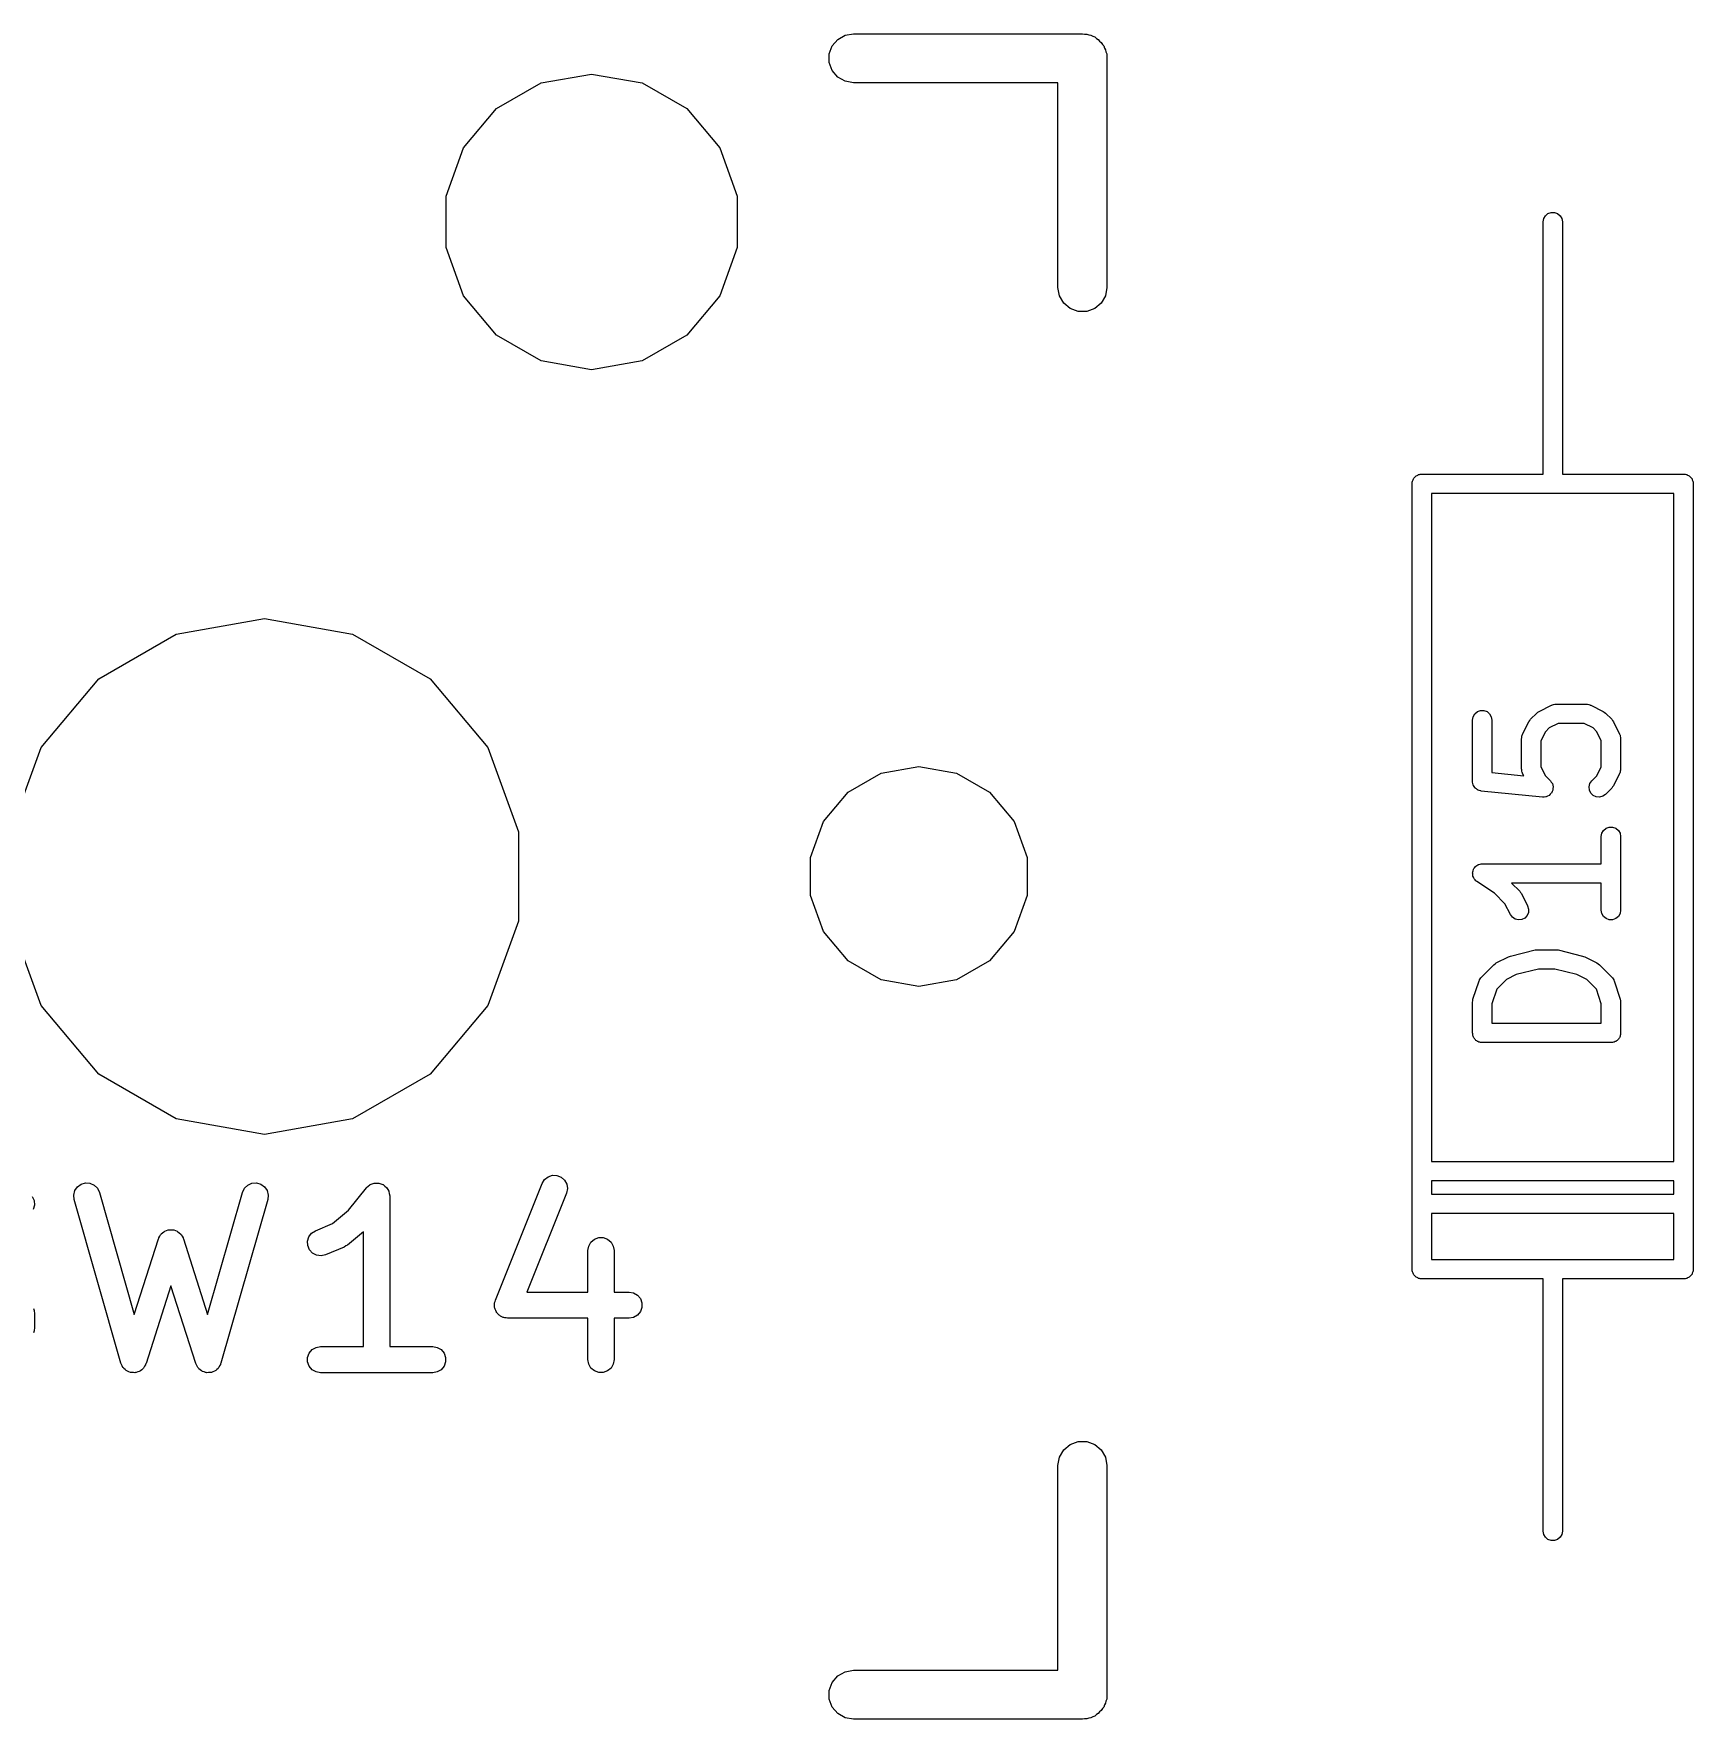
# Model space of a CAD drawing. Extents: x 30 to 168, y -145 to -27.
# Drawn here: x 95.21 to 108.09, y -66.54 to -53.46 of the extents above; entities that cross this region are included whole.
import ezdxf

# ---------------------------------------------------------------- set-up
doc = ezdxf.new("R2010")
doc.units = 0
doc.header["$MEASUREMENT"] = 0
doc.layers.add('BLACK', color=7, linetype='CONTINUOUS')

msp = doc.modelspace()

# ---------------------------------------------------------------- linework, layer by layer
at = {"layer": 'Black'}
for p, q in [((101.45, -53.5041), (101.507, -53.471)), ((101.507, -53.471), (101.572, -53.4595)), ((101.572, -53.4595), (103.35, -53.4595)), ((103.35, -53.4595), (103.366, -53.4624)), ((103.366, -53.4624), (103.383, -53.4624)), ((103.383, -53.4624), (103.399, -53.4681)), ((103.399, -53.4681), (103.415, -53.471)), ((103.415, -53.471), (103.43, -53.4793)), ((103.43, -53.4793), (103.445, -53.485)), ((103.445, -53.485), (103.458, -53.4957)), ((103.458, -53.4957), (103.472, -53.5041)), ((101.384, -53.6169), (101.407, -53.5547)), ((101.384, -53.6831), (101.384, -53.6169)), ((101.407, -53.5547), (101.45, -53.5041)), ((103.472, -53.5041), (103.483, -53.5168)), ((103.483, -53.5168), (103.496, -53.5275)), ((103.496, -53.5275), (103.504, -53.542)), ((103.504, -53.542), (103.515, -53.5547)), ((103.515, -53.5547), (103.521, -53.5704)), ((103.521, -53.5704), (103.529, -53.5848)), ((103.529, -53.5848), (103.532, -53.6013)), ((103.532, -53.6013), (103.538, -53.6169)), ((103.538, -53.6169), (103.538, -53.6336)), ((101.407, -53.7452), (101.384, -53.6831)), ((101.45, -53.7959), (101.407, -53.7452)), ((103.538, -53.6336), (103.54, -53.65)), ((103.54, -53.65), (103.54, -55.428)), ((98.8025, -54.0411), (99.1476, -53.8418)), ((99.1476, -53.8418), (99.54, -53.7726)), ((99.54, -53.7726), (99.9324, -53.8418)), ((99.9324, -53.8418), (100.278, -54.0411)), ((101.507, -53.829), (101.45, -53.7959)), ((101.572, -53.8405), (101.507, -53.829)), ((103.159, -53.8405), (101.572, -53.8405)), ((103.159, -55.428), (103.159, -53.8405)), ((98.5464, -54.3463), (98.8025, -54.0411)), ((100.278, -54.0411), (100.534, -54.3463)), ((98.4101, -54.7208), (98.5464, -54.3463)), ((100.534, -54.3463), (100.67, -54.7208)), ((98.4101, -55.1192), (98.4101, -54.7208)), ((100.67, -54.7208), (100.67, -55.1192)), ((106.925, -54.92), (106.93, -54.8943)), ((106.925, -56.19), (106.925, -54.92)), ((106.93, -54.8943), (106.943, -54.8718)), ((106.943, -54.8718), (106.962, -54.855)), ((106.962, -54.855), (106.987, -54.8461)), ((106.987, -54.8461), (107.013, -54.8461)), ((107.013, -54.8461), (107.037, -54.855)), ((107.037, -54.855), (107.057, -54.8718)), ((107.057, -54.8718), (107.07, -54.8943)), ((107.07, -54.8943), (107.075, -54.92)), ((107.075, -54.92), (107.075, -56.19)), ((98.5464, -55.4937), (98.4101, -55.1192)), ((100.67, -55.1192), (100.534, -55.4937)), ((103.171, -55.4932), (103.159, -55.428)), ((103.54, -55.428), (103.529, -55.4932)), ((98.8025, -55.7989), (98.5464, -55.4937)), ((100.534, -55.4937), (100.278, -55.7989)), ((103.204, -55.5505), (103.171, -55.4932)), ((103.255, -55.593), (103.204, -55.5505)), ((103.317, -55.6156), (103.255, -55.593)), ((103.445, -55.593), (103.383, -55.6156)), ((103.496, -55.5505), (103.445, -55.593)), ((103.529, -55.4932), (103.496, -55.5505)), ((103.383, -55.6156), (103.317, -55.6156)), ((99.1476, -55.9982), (98.8025, -55.7989)), ((100.278, -55.7989), (99.9324, -55.9982)), ((99.54, -56.0674), (99.1476, -55.9982)), ((99.9324, -55.9982), (99.54, -56.0674)), ((106.925, -56.877), (106.925, -56.19)), ((107.075, -56.19), (107.075, -56.877)), ((105.927, -56.9038), (105.932, -56.8996)), ((105.932, -56.8996), (105.936, -56.8945)), ((105.936, -56.8945), (105.941, -56.8913)), ((105.941, -56.8913), (105.947, -56.887)), ((105.947, -56.887), (105.953, -56.8848)), ((105.953, -56.8848), (105.958, -56.8815)), ((105.958, -56.8815), (105.965, -56.8804)), ((105.965, -56.8804), (105.971, -56.8781)), ((105.971, -56.8781), (105.978, -56.8781)), ((105.978, -56.8781), (105.984, -56.877)), ((105.984, -56.877), (106.925, -56.877)), ((107.075, -56.877), (108.016, -56.877)), ((108.016, -56.877), (108.022, -56.8781)), ((108.022, -56.8781), (108.029, -56.8781)), ((108.029, -56.8781), (108.035, -56.8804)), ((108.035, -56.8804), (108.042, -56.8815)), ((108.042, -56.8815), (108.047, -56.8848)), ((108.047, -56.8848), (108.053, -56.887)), ((108.053, -56.887), (108.059, -56.8913)), ((108.059, -56.8913), (108.064, -56.8945)), ((108.064, -56.8945), (108.068, -56.8996)), ((108.068, -56.8996), (108.073, -56.9038)), ((105.909, -56.952), (105.91, -56.9455)), ((105.909, -63.048), (105.909, -56.952)), ((105.91, -56.939), (105.912, -56.9328)), ((105.91, -56.9455), (105.91, -56.939)), ((105.912, -56.9328), (105.914, -56.9263)), ((105.914, -56.9263), (105.917, -56.9207)), ((105.917, -56.9207), (105.919, -56.9145)), ((105.919, -56.9145), (105.923, -56.9095)), ((105.923, -56.9095), (105.927, -56.9038)), ((107, -57.027), (106.059, -57.027)), ((106.059, -57.027), (106.059, -62.211)), ((107.941, -57.027), (107, -57.027)), ((107.941, -62.211), (107.941, -57.027)), ((108.073, -56.9038), (108.077, -56.9095)), ((108.077, -56.9095), (108.081, -56.9145)), ((108.081, -56.9145), (108.083, -56.9207)), ((108.083, -56.9207), (108.086, -56.9263)), ((108.086, -56.9263), (108.088, -56.9328)), ((108.088, -56.9328), (108.09, -56.939)), ((108.09, -56.939), (108.09, -56.9455)), ((108.09, -56.9455), (108.091, -56.952)), ((108.091, -56.952), (108.091, -63.048)), ((96.3154, -58.1192), (97, -57.9985)), ((97, -57.9985), (97.6846, -58.1192)), ((95.7134, -58.4667), (96.3154, -58.1192)), ((97.6846, -58.1192), (98.2865, -58.4667)), ((95.2666, -58.9992), (95.7134, -58.4667)), ((98.2865, -58.4667), (98.7334, -58.9992)), ((106.395, -58.7375), (106.415, -58.7208)), ((106.415, -58.7208), (106.439, -58.7119)), ((106.439, -58.7119), (106.465, -58.7119)), ((106.465, -58.7119), (106.49, -58.7208)), ((106.49, -58.7208), (106.51, -58.7375)), ((106.828, -58.7803), (106.876, -58.7327)), ((106.876, -58.7327), (106.885, -58.7258)), ((106.885, -58.7258), (106.895, -58.7186)), ((106.895, -58.7186), (106.99, -58.671)), ((106.99, -58.671), (106.994, -58.6698)), ((106.994, -58.6698), (106.998, -58.6676)), ((106.998, -58.6676), (107.007, -58.6661)), ((107.007, -58.6661), (107.015, -58.6636)), ((107.015, -58.6636), (107.02, -58.6638)), ((107.02, -58.6638), (107.024, -58.6631)), ((107.024, -58.6631), (107.262, -58.6631)), ((107.262, -58.6631), (107.266, -58.6638)), ((107.266, -58.6638), (107.27, -58.6636)), ((107.27, -58.6636), (107.279, -58.6661)), ((107.279, -58.6661), (107.288, -58.6676)), ((107.288, -58.6676), (107.291, -58.6698)), ((107.291, -58.6698), (107.295, -58.671)), ((107.295, -58.671), (107.391, -58.7186)), ((107.391, -58.7186), (107.4, -58.7258)), ((107.4, -58.7258), (107.41, -58.7327)), ((107.41, -58.7327), (107.458, -58.7803)), ((106.377, -58.7857), (106.382, -58.7601)), ((106.377, -59.2619), (106.377, -58.7857)), ((106.382, -58.7601), (106.395, -58.7375)), ((106.51, -58.7375), (106.523, -58.7601)), ((106.523, -58.7601), (106.527, -58.7857)), ((106.527, -58.7857), (106.527, -59.194)), ((106.766, -58.895), (106.814, -58.7998)), ((106.814, -58.7998), (106.821, -58.7901)), ((106.821, -58.7901), (106.828, -58.7803)), ((106.973, -58.8474), (106.943, -58.8778)), ((107.042, -58.8131), (106.973, -58.8474)), ((107.244, -58.8131), (107.042, -58.8131)), ((107.313, -58.8474), (107.244, -58.8131)), ((107.343, -58.8778), (107.313, -58.8474)), ((107.458, -58.7803), (107.465, -58.7901)), ((107.465, -58.7901), (107.472, -58.7998)), ((107.472, -58.7998), (107.519, -58.895)), ((106.758, -58.9286), (106.759, -58.9243)), ((106.758, -59.1667), (106.758, -58.9286)), ((106.759, -58.92), (106.761, -58.9116)), ((106.759, -58.9243), (106.759, -58.92)), ((106.761, -58.9116), (106.763, -58.9029)), ((106.763, -58.9029), (106.765, -58.8992)), ((106.765, -58.8992), (106.766, -58.895)), ((106.943, -58.8778), (106.908, -58.9463)), ((106.908, -58.9463), (106.908, -59.149)), ((107.377, -58.9463), (107.343, -58.8778)), ((107.377, -59.149), (107.377, -58.9463)), ((107.519, -58.895), (107.521, -58.8992)), ((107.521, -58.8992), (107.523, -58.9029)), ((107.523, -58.9029), (107.524, -58.9116)), ((107.524, -58.9116), (107.527, -58.92)), ((107.527, -58.92), (107.527, -58.9243)), ((107.527, -58.9243), (107.527, -58.9286)), ((107.527, -58.9286), (107.527, -59.1667)), ((95.0289, -59.6524), (95.2666, -58.9992)), ((98.7334, -58.9992), (98.9711, -59.6524)), ((101.531, -59.3457), (101.788, -59.1974)), ((101.788, -59.1974), (102.08, -59.1458)), ((102.08, -59.1458), (102.372, -59.1974)), ((102.372, -59.1974), (102.629, -59.3457)), ((106.527, -59.194), (106.776, -59.2188)), ((106.759, -59.1709), (106.758, -59.1667)), ((106.759, -59.1752), (106.759, -59.1709)), ((106.761, -59.1837), (106.759, -59.1752)), ((106.763, -59.1923), (106.761, -59.1837)), ((106.765, -59.1961), (106.763, -59.1923)), ((106.766, -59.2002), (106.765, -59.1961)), ((106.776, -59.2188), (106.766, -59.2002)), ((106.908, -59.149), (106.943, -59.2175)), ((106.943, -59.2175), (106.982, -59.2565)), ((106.982, -59.2565), (106.982, -59.2569)), ((106.982, -59.2569), (106.982, -59.2572)), ((107.289, -59.2778), (107.304, -59.2565)), ((107.304, -59.2565), (107.343, -59.2175)), ((107.343, -59.2175), (107.377, -59.149)), ((107.519, -59.2002), (107.472, -59.2954)), ((107.521, -59.1961), (107.519, -59.2002)), ((107.523, -59.1923), (107.521, -59.1961)), ((107.524, -59.1837), (107.523, -59.1923)), ((107.527, -59.1752), (107.524, -59.1837)), ((107.527, -59.1667), (107.527, -59.1709)), ((107.527, -59.1709), (107.527, -59.1752)), ((101.34, -59.5729), (101.531, -59.3457)), ((102.629, -59.3457), (102.82, -59.5729)), ((106.378, -59.2647), (106.377, -59.2619)), ((106.378, -59.2675), (106.378, -59.2647)), ((106.38, -59.2775), (106.378, -59.2675)), ((106.382, -59.2876), (106.38, -59.2775)), ((106.383, -59.29), (106.382, -59.2876)), ((106.384, -59.2928), (106.383, -59.29)), ((106.39, -59.3012), (106.384, -59.2928)), ((106.395, -59.3101), (106.39, -59.3012)), ((106.397, -59.3119), (106.395, -59.3101)), ((106.399, -59.3143), (106.397, -59.3119)), ((106.407, -59.3203), (106.399, -59.3143)), ((106.415, -59.3269), (106.407, -59.3203)), ((106.418, -59.3278), (106.415, -59.3269)), ((106.42, -59.3295), (106.418, -59.3278)), ((106.43, -59.3323), (106.42, -59.3295)), ((106.439, -59.3358), (106.43, -59.3323)), ((106.442, -59.3358), (106.439, -59.3358)), ((106.445, -59.3365), (106.442, -59.3358)), ((106.921, -59.3842), (106.445, -59.3365)), ((106.922, -59.3841), (106.921, -59.3842)), ((106.934, -59.3831), (106.922, -59.3842)), ((106.922, -59.3842), (106.922, -59.3841)), ((106.947, -59.3822), (106.934, -59.3831)), ((106.948, -59.382), (106.947, -59.3822)), ((106.959, -59.3767), (106.948, -59.382)), ((106.948, -59.382), (106.948, -59.382)), ((106.971, -59.3715), (106.959, -59.3767)), ((106.972, -59.371), (106.971, -59.3712)), ((106.971, -59.3712), (106.971, -59.3715)), ((106.98, -59.3621), (106.972, -59.371)), ((106.989, -59.3533), (106.98, -59.3621)), ((106.982, -59.2572), (106.989, -59.2676)), ((106.989, -59.2676), (106.997, -59.2778)), ((106.99, -59.3529), (106.989, -59.3533)), ((106.995, -59.3412), (106.99, -59.3525)), ((106.99, -59.3525), (106.99, -59.3529)), ((107.001, -59.3298), (106.995, -59.3412)), ((106.997, -59.2778), (106.997, -59.2783)), ((106.997, -59.2783), (106.997, -59.2787)), ((106.997, -59.2787), (107, -59.2909)), ((107, -59.2909), (107.003, -59.303)), ((107.002, -59.3165), (107.001, -59.3289)), ((107.001, -59.3289), (107.001, -59.3294)), ((107.001, -59.3294), (107.001, -59.3298)), ((107.003, -59.3039), (107.002, -59.3165)), ((107.003, -59.303), (107.003, -59.3035)), ((107.003, -59.3035), (107.003, -59.3039)), ((107.282, -59.303), (107.289, -59.2778)), ((107.285, -59.3289), (107.282, -59.303)), ((107.296, -59.3525), (107.285, -59.3289)), ((107.314, -59.371), (107.296, -59.3525)), ((107.338, -59.382), (107.314, -59.371)), ((107.364, -59.3842), (107.338, -59.382)), ((107.389, -59.3775), (107.364, -59.3842)), ((107.41, -59.3626), (107.389, -59.3775)), ((107.458, -59.3149), (107.41, -59.3626)), ((107.465, -59.3051), (107.458, -59.3149)), ((107.472, -59.2954), (107.465, -59.3051)), ((101.239, -59.8517), (101.34, -59.5729)), ((102.82, -59.5729), (102.921, -59.8517)), ((107.382, -59.6648), (107.395, -59.6423)), ((107.395, -59.6423), (107.415, -59.6255)), ((107.415, -59.6255), (107.439, -59.6166)), ((107.439, -59.6166), (107.465, -59.6166)), ((107.465, -59.6166), (107.49, -59.6255)), ((107.49, -59.6255), (107.51, -59.6423)), ((107.51, -59.6423), (107.523, -59.6648)), ((98.9711, -59.6524), (98.9711, -60.3476)), ((107.377, -59.6905), (107.382, -59.6648)), ((107.377, -59.9012), (107.377, -59.6905)), ((107.523, -59.6648), (107.527, -59.6905)), ((107.527, -59.6905), (107.527, -60.2619)), ((101.239, -60.1483), (101.239, -59.8517)), ((102.921, -59.8517), (102.921, -60.1483)), ((106.412, -59.9143), (106.419, -59.909)), ((106.419, -59.909), (106.423, -59.9078)), ((106.423, -59.9078), (106.427, -59.9057)), ((106.427, -59.9057), (106.436, -59.9042)), ((106.436, -59.9042), (106.444, -59.9016)), ((106.444, -59.9016), (106.448, -59.9019)), ((106.448, -59.9019), (106.452, -59.9012)), ((106.452, -59.9012), (107.377, -59.9012)), ((106.378, -59.9714), (106.379, -59.9673)), ((106.379, -59.9803), (106.378, -59.9714)), ((106.379, -59.9632), (106.382, -59.9548)), ((106.379, -59.9673), (106.379, -59.9632)), ((106.379, -59.9892), (106.379, -59.9803)), ((106.38, -59.9931), (106.379, -59.9892)), ((106.38, -59.9973), (106.38, -59.9931)), ((106.384, -60.0053), (106.38, -59.9973)), ((106.382, -59.9548), (106.384, -59.9461)), ((106.384, -59.9461), (106.386, -59.9426)), ((106.387, -60.0137), (106.384, -60.0053)), ((106.386, -59.9426), (106.387, -59.9387)), ((106.387, -59.9387), (106.393, -59.9318)), ((106.39, -60.0169), (106.387, -60.0137)), ((106.392, -60.0206), (106.39, -60.0169)), ((106.398, -60.0268), (106.392, -60.0206)), ((106.393, -59.9318), (106.398, -59.9244)), ((106.398, -59.9244), (106.402, -59.9219)), ((106.404, -60.0336), (106.398, -60.0268)), ((106.402, -59.9219), (106.404, -59.9187)), ((106.404, -59.9187), (106.412, -59.9143)), ((106.408, -60.0357), (106.404, -60.0336)), ((106.411, -60.0386), (106.408, -60.0357)), ((106.547, -60.1297), (106.411, -60.0386)), ((101.34, -60.4271), (101.239, -60.1483)), ((102.921, -60.1483), (102.82, -60.4271)), ((106.629, -60.2111), (106.547, -60.1297)), ((107.377, -60.0512), (106.681, -60.0512)), ((106.681, -60.0512), (106.744, -60.1136)), ((106.744, -60.1136), (106.75, -60.1235)), ((106.75, -60.1235), (106.758, -60.1331)), ((106.758, -60.1331), (106.805, -60.2284)), ((107.377, -60.2619), (107.377, -60.0512)), ((106.671, -60.2954), (106.629, -60.2111)), ((106.687, -60.3164), (106.671, -60.2954)), ((106.801, -60.3032), (106.783, -60.3221)), ((106.811, -60.2793), (106.801, -60.3032)), ((106.805, -60.2284), (106.813, -60.2533)), ((106.813, -60.2533), (106.811, -60.2793)), ((107.382, -60.2876), (107.377, -60.2619)), ((107.395, -60.3101), (107.382, -60.2876)), ((107.523, -60.2876), (107.51, -60.3101)), ((107.527, -60.2619), (107.523, -60.2876)), ((95.2666, -61.0008), (95.0289, -60.3476)), ((98.9711, -60.3476), (98.7334, -61.0008)), ((101.531, -60.6543), (101.34, -60.4271)), ((102.82, -60.4271), (102.629, -60.6543)), ((106.708, -60.3307), (106.687, -60.3164)), ((106.734, -60.3368), (106.708, -60.3307)), ((106.759, -60.3338), (106.734, -60.3368)), ((106.783, -60.3221), (106.759, -60.3338)), ((107.415, -60.3269), (107.395, -60.3101)), ((107.439, -60.3358), (107.415, -60.3269)), ((107.465, -60.3358), (107.439, -60.3358)), ((107.49, -60.3269), (107.465, -60.3358)), ((107.51, -60.3101), (107.49, -60.3269)), ((101.788, -60.8026), (101.531, -60.6543)), ((102.629, -60.6543), (102.372, -60.8026)), ((106.447, -60.7803), (106.542, -60.6851)), ((106.542, -60.6851), (106.552, -60.6782)), ((106.552, -60.6782), (106.562, -60.671)), ((106.562, -60.671), (106.657, -60.6234)), ((106.657, -60.6234), (106.665, -60.6211)), ((106.665, -60.6211), (106.672, -60.6177)), ((106.672, -60.6177), (106.863, -60.5701)), ((106.863, -60.5701), (106.872, -60.5694)), ((106.872, -60.5694), (106.881, -60.5679)), ((106.881, -60.5679), (107.024, -60.5679)), ((107.024, -60.5679), (107.033, -60.5694)), ((107.033, -60.5694), (107.042, -60.5701)), ((107.042, -60.5701), (107.232, -60.6177)), ((107.232, -60.6177), (107.24, -60.6211)), ((107.24, -60.6211), (107.248, -60.6234)), ((107.248, -60.6234), (107.343, -60.671)), ((107.343, -60.671), (107.353, -60.6782)), ((107.353, -60.6782), (107.363, -60.6851)), ((107.363, -60.6851), (107.458, -60.7803)), ((102.08, -60.8541), (101.788, -60.8026)), ((102.372, -60.8026), (102.08, -60.8541)), ((106.381, -60.9525), (106.429, -60.8096)), ((106.429, -60.8096), (106.431, -60.8058)), ((106.431, -60.8058), (106.432, -60.8016)), ((106.432, -60.8016), (106.437, -60.7944)), ((106.437, -60.7944), (106.441, -60.7867)), ((106.441, -60.7867), (106.444, -60.7838)), ((106.444, -60.7838), (106.447, -60.7803)), ((106.64, -60.7997), (106.566, -60.8738)), ((106.717, -60.7612), (106.64, -60.7997)), ((106.89, -60.7179), (106.717, -60.7612)), ((107.015, -60.7179), (106.89, -60.7179)), ((107.188, -60.7612), (107.015, -60.7179)), ((107.265, -60.7997), (107.188, -60.7612)), ((107.339, -60.8738), (107.265, -60.7997)), ((107.458, -60.7803), (107.46, -60.7838)), ((107.46, -60.7838), (107.464, -60.7867)), ((107.464, -60.7867), (107.468, -60.7944)), ((107.468, -60.7944), (107.473, -60.8016)), ((107.473, -60.8016), (107.474, -60.8058)), ((107.474, -60.8058), (107.476, -60.8096)), ((107.476, -60.8096), (107.524, -60.9525)), ((106.379, -60.9643), (106.381, -60.9525)), ((106.566, -60.8738), (106.527, -60.9884)), ((107.377, -60.9884), (107.339, -60.8738)), ((107.524, -60.9525), (107.525, -60.9643)), ((95.7134, -61.5332), (95.2666, -61.0008)), ((98.7334, -61.0008), (98.2865, -61.5332)), ((106.377, -60.9762), (106.379, -60.9643)), ((106.377, -61.2143), (106.377, -60.9762)), ((106.527, -60.9884), (106.527, -61.1393)), ((107.377, -61.1393), (107.377, -60.9884)), ((107.525, -60.9643), (107.527, -60.9762)), ((107.527, -60.9762), (107.527, -61.2143)), ((106.379, -61.2207), (106.377, -61.2143)), ((106.527, -61.1393), (107.377, -61.1393)), ((107.527, -61.2143), (107.526, -61.2207)), ((106.379, -61.2273), (106.379, -61.2207)), ((106.381, -61.2335), (106.379, -61.2273)), ((106.382, -61.2399), (106.381, -61.2335)), ((106.385, -61.2456), (106.382, -61.2399)), ((106.387, -61.2518), (106.385, -61.2456)), ((106.392, -61.2568), (106.387, -61.2518)), ((106.395, -61.2625), (106.392, -61.2568)), ((106.4, -61.2667), (106.395, -61.2625)), ((106.404, -61.2717), (106.4, -61.2667)), ((106.41, -61.275), (106.404, -61.2717)), ((106.415, -61.2792), (106.41, -61.275)), ((106.421, -61.2815), (106.415, -61.2792)), ((106.427, -61.2848), (106.421, -61.2815)), ((106.433, -61.2859), (106.427, -61.2848)), ((106.439, -61.2881), (106.433, -61.2859)), ((106.446, -61.2881), (106.439, -61.2881)), ((106.452, -61.2893), (106.446, -61.2881)), ((107.452, -61.2893), (106.452, -61.2893)), ((107.459, -61.2881), (107.452, -61.2893)), ((107.465, -61.2881), (107.459, -61.2881)), ((107.472, -61.2859), (107.465, -61.2881)), ((107.478, -61.2848), (107.472, -61.2859)), ((107.484, -61.2815), (107.478, -61.2848)), ((107.49, -61.2792), (107.484, -61.2815)), ((107.495, -61.275), (107.49, -61.2792)), ((107.501, -61.2717), (107.495, -61.275)), ((107.505, -61.2667), (107.501, -61.2717)), ((107.51, -61.2625), (107.505, -61.2667)), ((107.513, -61.2568), (107.51, -61.2625)), ((107.517, -61.2518), (107.513, -61.2568)), ((107.52, -61.2456), (107.517, -61.2518)), ((107.523, -61.2399), (107.52, -61.2456)), ((107.524, -61.2335), (107.523, -61.2399)), ((107.526, -61.2273), (107.524, -61.2335)), ((107.526, -61.2207), (107.526, -61.2273)), ((96.3154, -61.8808), (95.7134, -61.5332)), ((98.2865, -61.5332), (97.6846, -61.8808)), ((97, -62.0015), (96.3154, -61.8808)), ((97.6846, -61.8808), (97, -62.0015)), ((106.059, -62.211), (107.941, -62.211)), ((95.5481, -62.4089), (95.5767, -62.3882)), ((95.5767, -62.3882), (95.6106, -62.3785)), ((95.6106, -62.3785), (95.6458, -62.381)), ((95.6458, -62.381), (95.678, -62.3953)), ((95.678, -62.3953), (95.7034, -62.4199)), ((96.8452, -62.4199), (96.8705, -62.3953)), ((96.8705, -62.3953), (96.9028, -62.381)), ((96.9028, -62.381), (96.938, -62.3785)), ((96.938, -62.3785), (96.9719, -62.3882)), ((96.9719, -62.3882), (97.0004, -62.4089)), ((97.8056, -62.4036), (97.818, -62.3927)), ((97.818, -62.3927), (97.8191, -62.3923)), ((97.8191, -62.3923), (97.8201, -62.3915)), ((97.8201, -62.3915), (97.8355, -62.3859)), ((97.8355, -62.3859), (97.8509, -62.3799)), ((97.8509, -62.3799), (97.8521, -62.3799)), ((97.8521, -62.3799), (97.8532, -62.3795)), ((97.8532, -62.3795), (97.8696, -62.3795)), ((97.8696, -62.3795), (97.8862, -62.3791)), ((97.8862, -62.3791), (97.8873, -62.3795)), ((97.8873, -62.3795), (97.8885, -62.3795)), ((97.8885, -62.3795), (97.904, -62.3851)), ((97.904, -62.3851), (97.9196, -62.3904)), ((97.9196, -62.3904), (97.9205, -62.3911)), ((97.9205, -62.3911), (97.9217, -62.3915)), ((97.9217, -62.3915), (97.9343, -62.4021)), ((98.7925, -63.2885), (99.1554, -62.3813)), ((99.1554, -62.3813), (99.174, -62.3513)), ((99.174, -62.3513), (99.2017, -62.3295)), ((99.2017, -62.3295), (99.2352, -62.3185)), ((99.2352, -62.3185), (99.2705, -62.3196)), ((99.2705, -62.3196), (99.3033, -62.3327)), ((99.3033, -62.3327), (99.3296, -62.3562)), ((99.3296, -62.3562), (99.3462, -62.3873)), ((99.3462, -62.3873), (99.3513, -62.4222)), ((106.059, -62.361), (106.059, -62.465)), ((107.941, -62.361), (106.059, -62.361)), ((107.941, -62.465), (107.941, -62.361)), ((95.1969, -62.4825), (95.2115, -62.5146)), ((95.2115, -62.5146), (95.2143, -62.5498)), ((95.5198, -62.4723), (95.5284, -62.4381)), ((95.5235, -62.5074), (95.5198, -62.4723)), ((95.8863, -63.7774), (95.5235, -62.5074)), ((95.5284, -62.4381), (95.5481, -62.4089)), ((95.7034, -62.4199), (95.7188, -62.4516)), ((95.7188, -62.4516), (95.9895, -63.399)), ((96.5591, -63.399), (96.8297, -62.4516)), ((97.0251, -62.5074), (96.6623, -63.7774)), ((96.8297, -62.4516), (96.8452, -62.4199)), ((97.0004, -62.4089), (97.0202, -62.4381)), ((97.0202, -62.4381), (97.0288, -62.4723)), ((97.0288, -62.4723), (97.0251, -62.5074)), ((97.6528, -62.5895), (97.7915, -62.4161)), ((97.7915, -62.4161), (97.7924, -62.4153)), ((97.7924, -62.4153), (97.793, -62.4142)), ((97.793, -62.4142), (97.8056, -62.4036)), ((97.9343, -62.4021), (97.9471, -62.4124)), ((97.9471, -62.4124), (97.9478, -62.4134)), ((97.9478, -62.4134), (97.9487, -62.4142)), ((97.9487, -62.4142), (97.9569, -62.4285)), ((97.9569, -62.4285), (97.9655, -62.4426)), ((97.9655, -62.4426), (97.9657, -62.4437)), ((97.9657, -62.4437), (97.9663, -62.4448)), ((97.9663, -62.4448), (97.9692, -62.461)), ((97.9692, -62.461), (97.9724, -62.4771)), ((97.9724, -62.4771), (97.9722, -62.4783)), ((97.9722, -62.4783), (97.9725, -62.4795)), ((97.9725, -62.4795), (97.9725, -63.6479)), ((99.344, -62.4568), (99.0369, -63.2246)), ((99.3513, -62.4222), (99.344, -62.4568)), ((106.059, -62.465), (107.941, -62.465)), ((95.2143, -62.5498), (95.2048, -62.5838)), ((97.5273, -62.694), (97.6528, -62.5895)), ((107.941, -62.615), (106.059, -62.615)), ((106.059, -62.615), (106.059, -62.973)), ((107.941, -62.973), (107.941, -62.615)), ((96.1876, -62.7923), (96.1939, -62.7802)), ((96.1939, -62.7802), (96.1969, -62.7775)), ((96.1969, -62.7775), (96.1991, -62.7741)), ((96.1991, -62.7741), (96.2099, -62.7657)), ((96.2099, -62.7657), (96.2201, -62.7565)), ((96.2201, -62.7565), (96.2238, -62.7549)), ((96.2238, -62.7549), (96.227, -62.7525)), ((96.227, -62.7525), (96.24, -62.7483)), ((96.24, -62.7483), (96.2527, -62.7431)), ((96.2527, -62.7431), (96.2568, -62.7429)), ((96.2568, -62.7429), (96.2606, -62.7417)), ((96.2606, -62.7417), (96.2743, -62.7422)), ((96.2743, -62.7422), (96.288, -62.7417)), ((96.288, -62.7417), (96.2918, -62.7429)), ((96.2918, -62.7429), (96.2959, -62.7431)), ((96.2959, -62.7431), (96.3085, -62.7483)), ((96.3085, -62.7483), (96.3216, -62.7525)), ((96.3216, -62.7525), (96.3248, -62.7549)), ((96.3248, -62.7549), (96.3285, -62.7565)), ((96.3285, -62.7565), (96.3387, -62.7657)), ((96.3387, -62.7657), (96.3495, -62.7741)), ((96.3495, -62.7741), (96.3516, -62.7775)), ((96.3516, -62.7775), (96.3546, -62.7802)), ((96.3546, -62.7802), (96.361, -62.7923)), ((97.3452, -62.7957), (97.3666, -62.7676)), ((97.3666, -62.7676), (97.3964, -62.7486)), ((97.3964, -62.7486), (97.5273, -62.694)), ((97.7693, -62.7569), (97.6456, -62.86)), ((97.7693, -63.6479), (97.7693, -62.7569)), ((95.9895, -63.399), (96.1775, -62.8114)), ((96.1775, -62.8114), (96.1794, -62.8078)), ((96.1794, -62.8078), (96.1803, -62.8039)), ((96.1803, -62.8039), (96.1876, -62.7923)), ((96.361, -62.7923), (96.3683, -62.8039)), ((96.3683, -62.8039), (96.3692, -62.8078)), ((96.3692, -62.8078), (96.3711, -62.8114)), ((96.3711, -62.8114), (96.5591, -63.399)), ((97.3347, -62.8293), (97.3452, -62.7957)), ((97.3363, -62.8646), (97.3347, -62.8293)), ((97.3499, -62.8971), (97.3363, -62.8646)), ((97.3737, -62.9231), (97.3499, -62.8971)), ((97.6196, -62.8757), (97.4745, -62.9362)), ((97.6324, -62.8675), (97.6196, -62.8757)), ((97.6456, -62.86), (97.6324, -62.8675)), ((99.511, -62.9029), (99.5171, -62.8681)), ((99.511, -63.2246), (99.511, -62.9029)), ((99.5171, -62.8681), (99.5347, -62.8376)), ((99.5347, -62.8376), (99.5618, -62.8149)), ((99.5618, -62.8149), (99.5949, -62.8028)), ((99.5949, -62.8028), (99.6302, -62.8028)), ((99.6302, -62.8028), (99.6634, -62.8149)), ((99.6634, -62.8149), (99.6904, -62.8376)), ((99.6904, -62.8376), (99.708, -62.8681)), ((99.708, -62.8681), (99.7142, -62.9029)), ((99.7142, -62.9029), (99.7142, -63.2246)), ((97.4051, -62.9393), (97.3737, -62.9231)), ((97.4401, -62.9439), (97.4051, -62.9393)), ((97.4745, -62.9362), (97.4401, -62.9439)), ((105.91, -63.0545), (105.909, -63.048)), ((106.059, -62.973), (107, -62.973)), ((107, -62.973), (107.941, -62.973)), ((108.091, -63.048), (108.09, -63.0545)), ((96.2743, -63.1757), (96.0808, -63.7805)), ((96.4678, -63.7805), (96.2743, -63.1757)), ((105.91, -63.061), (105.91, -63.0545)), ((105.912, -63.0672), (105.91, -63.061)), ((105.914, -63.0737), (105.912, -63.0672)), ((105.917, -63.0793), (105.914, -63.0737)), ((105.919, -63.0855), (105.917, -63.0793)), ((105.923, -63.0905), (105.919, -63.0855)), ((105.927, -63.0962), (105.923, -63.0905)), ((105.932, -63.1004), (105.927, -63.0962)), ((105.936, -63.1055), (105.932, -63.1004)), ((105.941, -63.1087), (105.936, -63.1055)), ((105.947, -63.113), (105.941, -63.1087)), ((105.953, -63.1152), (105.947, -63.113)), ((105.958, -63.1185), (105.953, -63.1152)), ((105.965, -63.1196), (105.958, -63.1185)), ((105.971, -63.1219), (105.965, -63.1196)), ((105.978, -63.1219), (105.971, -63.1219)), ((105.984, -63.123), (105.978, -63.1219)), ((106.925, -63.123), (105.984, -63.123)), ((106.925, -63.81), (106.925, -63.123)), ((108.016, -63.123), (107.075, -63.123)), ((107.075, -63.123), (107.075, -63.81)), ((108.022, -63.1219), (108.016, -63.123)), ((108.029, -63.1219), (108.022, -63.1219)), ((108.035, -63.1196), (108.029, -63.1219)), ((108.042, -63.1185), (108.035, -63.1196)), ((108.047, -63.1152), (108.042, -63.1185)), ((108.053, -63.113), (108.047, -63.1152)), ((108.059, -63.1087), (108.053, -63.113)), ((108.064, -63.1055), (108.059, -63.1087)), ((108.068, -63.1004), (108.064, -63.1055)), ((108.073, -63.0962), (108.068, -63.1004)), ((108.077, -63.0905), (108.073, -63.0962)), ((108.081, -63.0855), (108.077, -63.0905)), ((108.083, -63.0793), (108.081, -63.0855)), ((108.086, -63.0737), (108.083, -63.0793)), ((108.088, -63.0672), (108.086, -63.0737)), ((108.09, -63.061), (108.088, -63.0672)), ((108.09, -63.0545), (108.09, -63.061)), ((98.7868, -63.3085), (98.7904, -63.2987)), ((98.7868, -63.3158), (98.7868, -63.3085)), ((98.7904, -63.2987), (98.7925, -63.2885)), ((99.0369, -63.2246), (99.511, -63.2246)), ((99.7142, -63.2246), (99.8303, -63.2246)), ((99.8303, -63.2246), (99.865, -63.2307)), ((99.865, -63.2307), (99.8956, -63.2484)), ((99.8956, -63.2484), (99.9183, -63.2754)), ((99.9183, -63.2754), (99.9303, -63.3085)), ((99.9303, -63.3085), (99.9303, -63.3438)), ((95.2086, -63.3519), (95.21, -63.3598)), ((95.21, -63.3598), (95.2129, -63.3673)), ((95.2129, -63.3673), (95.2131, -63.3771)), ((95.2131, -63.3771), (95.2147, -63.3867)), ((95.2147, -63.3867), (95.2147, -63.5076)), ((98.7853, -63.323), (98.7868, -63.3158)), ((98.7868, -63.3334), (98.7853, -63.323)), ((98.7868, -63.3438), (98.7868, -63.3334)), ((98.7893, -63.3507), (98.7868, -63.3438)), ((98.7903, -63.3579), (98.7893, -63.3507)), ((98.7953, -63.3672), (98.7903, -63.3579)), ((98.7989, -63.377), (98.7953, -63.3672)), ((98.8036, -63.3826), (98.7989, -63.377)), ((98.807, -63.389), (98.8036, -63.3826)), ((98.8148, -63.396), (98.807, -63.389)), ((98.8216, -63.404), (98.8148, -63.396)), ((98.8279, -63.4077), (98.8216, -63.404)), ((98.8333, -63.4125), (98.8279, -63.4077)), ((98.843, -63.4164), (98.8333, -63.4125)), ((98.8521, -63.4217), (98.843, -63.4164)), ((98.8593, -63.4229), (98.8521, -63.4217)), ((98.8661, -63.4256), (98.8593, -63.4229)), ((98.8765, -63.426), (98.8661, -63.4256)), ((98.8869, -63.4278), (98.8765, -63.426)), ((99.511, -63.4278), (98.8869, -63.4278)), ((99.511, -63.7495), (99.511, -63.4278)), ((99.8303, -63.4278), (99.7142, -63.4278)), ((99.7142, -63.4278), (99.7142, -63.7495)), ((99.865, -63.4217), (99.8303, -63.4278)), ((99.8956, -63.404), (99.865, -63.4217)), ((99.9183, -63.377), (99.8956, -63.404)), ((99.9303, -63.3438), (99.9183, -63.377)), ((95.21, -63.5344), (95.2086, -63.5424)), ((95.2129, -63.5269), (95.21, -63.5344)), ((95.2131, -63.5172), (95.2129, -63.5269)), ((95.2147, -63.5076), (95.2131, -63.5172)), ((97.3354, -63.7319), (97.3474, -63.6987)), ((97.3474, -63.6987), (97.3701, -63.6717)), ((97.3701, -63.6717), (97.4007, -63.6541)), ((97.4007, -63.6541), (97.4354, -63.6479)), ((97.4354, -63.6479), (97.7693, -63.6479)), ((97.9725, -63.6479), (98.3063, -63.6479)), ((98.3063, -63.6479), (98.341, -63.6541)), ((98.341, -63.6541), (98.3716, -63.6717)), ((98.3716, -63.6717), (98.3943, -63.6987)), ((98.3943, -63.6987), (98.4063, -63.7319)), ((95.8888, -63.7825), (95.8863, -63.7774)), ((95.89, -63.788), (95.8888, -63.7825)), ((95.8964, -63.7983), (95.89, -63.788)), ((95.9017, -63.8092), (95.8964, -63.7983)), ((95.9058, -63.8131), (95.9017, -63.8092)), ((95.9088, -63.8178), (95.9058, -63.8131)), ((95.9184, -63.8253), (95.9088, -63.8178)), ((95.9271, -63.8337), (95.9184, -63.8253)), ((95.9322, -63.836), (95.9271, -63.8337)), ((96.0472, -63.8273), (96.0382, -63.8354)), ((96.057, -63.8202), (96.0472, -63.8273)), ((96.0602, -63.8155), (96.057, -63.8202)), ((96.0643, -63.8117), (96.0602, -63.8155)), ((96.07, -63.801), (96.0643, -63.8117)), ((96.0768, -63.7909), (96.07, -63.801)), ((96.0781, -63.7855), (96.0768, -63.7909)), ((96.0808, -63.7805), (96.0781, -63.7855)), ((96.4704, -63.7855), (96.4678, -63.7805)), ((96.4718, -63.7909), (96.4704, -63.7855)), ((96.4786, -63.801), (96.4718, -63.7909)), ((96.4842, -63.8117), (96.4786, -63.801)), ((96.4884, -63.8155), (96.4842, -63.8117)), ((96.4916, -63.8202), (96.4884, -63.8155)), ((96.5014, -63.8273), (96.4916, -63.8202)), ((96.5103, -63.8354), (96.5014, -63.8273)), ((96.6215, -63.8337), (96.6163, -63.836)), ((96.6302, -63.8253), (96.6215, -63.8337)), ((96.6398, -63.8178), (96.6302, -63.8253)), ((96.6428, -63.8131), (96.6398, -63.8178)), ((96.6468, -63.8092), (96.6428, -63.8131)), ((96.6521, -63.7983), (96.6468, -63.8092)), ((96.6586, -63.788), (96.6521, -63.7983)), ((96.6598, -63.7825), (96.6586, -63.788)), ((96.6623, -63.7774), (96.6598, -63.7825)), ((97.3354, -63.7672), (97.3354, -63.7319)), ((97.3474, -63.8003), (97.3354, -63.7672)), ((97.3701, -63.8274), (97.3474, -63.8003)), ((97.4007, -63.845), (97.3701, -63.8274)), ((98.3716, -63.8274), (98.341, -63.845)), ((98.3943, -63.8003), (98.3716, -63.8274)), ((98.4063, -63.7672), (98.3943, -63.8003)), ((98.4063, -63.7319), (98.4063, -63.7672)), ((99.5171, -63.7843), (99.511, -63.7495)), ((99.5347, -63.8148), (99.5171, -63.7843)), ((99.5618, -63.8375), (99.5347, -63.8148)), ((99.6904, -63.8148), (99.6634, -63.8375)), ((99.708, -63.7843), (99.6904, -63.8148)), ((99.7142, -63.7495), (99.708, -63.7843)), ((106.925, -65.08), (106.925, -63.81)), ((107.075, -63.81), (107.075, -65.08)), ((95.9367, -63.8394), (95.9322, -63.836)), ((95.9483, -63.8431), (95.9367, -63.8394)), ((95.9593, -63.8481), (95.9483, -63.8431)), ((95.9649, -63.8485), (95.9593, -63.8481)), ((95.9703, -63.8502), (95.9649, -63.8485)), ((95.9824, -63.8497), (95.9703, -63.8502)), ((95.9945, -63.8506), (95.9824, -63.8497)), ((95.9999, -63.849), (95.9945, -63.8506)), ((96.0056, -63.8488), (95.9999, -63.849)), ((96.0168, -63.8442), (96.0056, -63.8488)), ((96.0285, -63.8409), (96.0168, -63.8442)), ((96.033, -63.8376), (96.0285, -63.8409)), ((96.0382, -63.8354), (96.033, -63.8376)), ((96.5156, -63.8376), (96.5103, -63.8354)), ((96.5201, -63.8409), (96.5156, -63.8376)), ((96.5318, -63.8442), (96.5201, -63.8409)), ((96.543, -63.8488), (96.5318, -63.8442)), ((96.5486, -63.849), (96.543, -63.8488)), ((96.554, -63.8506), (96.5486, -63.849)), ((96.5661, -63.8497), (96.554, -63.8506)), ((96.5783, -63.8502), (96.5661, -63.8497)), ((96.5836, -63.8485), (96.5783, -63.8502)), ((96.5892, -63.8481), (96.5836, -63.8485)), ((96.6003, -63.8431), (96.5892, -63.8481)), ((96.6119, -63.8394), (96.6003, -63.8431)), ((96.6163, -63.836), (96.6119, -63.8394)), ((97.4354, -63.8511), (97.4007, -63.845)), ((98.3063, -63.8511), (97.4354, -63.8511)), ((98.341, -63.845), (98.3063, -63.8511)), ((99.5949, -63.8496), (99.5618, -63.8375)), ((99.6302, -63.8496), (99.5949, -63.8496)), ((99.6634, -63.8375), (99.6302, -63.8496)), ((103.171, -64.5068), (103.204, -64.4495)), ((103.204, -64.4495), (103.255, -64.407)), ((103.255, -64.407), (103.317, -64.3844)), ((103.317, -64.3844), (103.383, -64.3844)), ((103.383, -64.3844), (103.445, -64.407)), ((103.445, -64.407), (103.496, -64.4495)), ((103.496, -64.4495), (103.529, -64.5068)), ((103.159, -64.572), (103.171, -64.5068)), ((103.159, -66.1595), (103.159, -64.572)), ((103.529, -64.5068), (103.54, -64.572)), ((103.54, -64.572), (103.54, -66.35)), ((106.93, -65.1057), (106.925, -65.08)), ((106.943, -65.1282), (106.93, -65.1057)), ((106.962, -65.145), (106.943, -65.1282)), ((107.057, -65.1282), (107.037, -65.145)), ((107.07, -65.1057), (107.057, -65.1282)), ((107.075, -65.08), (107.07, -65.1057)), ((106.987, -65.1539), (106.962, -65.145)), ((107.013, -65.1539), (106.987, -65.1539)), ((107.037, -65.145), (107.013, -65.1539)), ((101.45, -66.2041), (101.507, -66.171)), ((101.507, -66.171), (101.572, -66.1595)), ((101.572, -66.1595), (103.159, -66.1595)), ((101.384, -66.3169), (101.407, -66.2548)), ((101.384, -66.3831), (101.384, -66.3169)), ((101.407, -66.2548), (101.45, -66.2041)), ((101.407, -66.4453), (101.384, -66.3831)), ((101.45, -66.4959), (101.407, -66.4453)), ((103.515, -66.4453), (103.504, -66.458)), ((103.521, -66.4296), (103.515, -66.4453)), ((103.529, -66.4152), (103.521, -66.4296)), ((103.532, -66.3987), (103.529, -66.4152)), ((103.538, -66.3831), (103.532, -66.3987)), ((103.54, -66.35), (103.538, -66.3664)), ((103.538, -66.3664), (103.538, -66.3831)), ((101.507, -66.529), (101.45, -66.4959)), ((101.572, -66.5405), (101.507, -66.529)), ((103.35, -66.5405), (101.572, -66.5405)), ((103.366, -66.5376), (103.35, -66.5405)), ((103.383, -66.5376), (103.366, -66.5376)), ((103.399, -66.5319), (103.383, -66.5376)), ((103.415, -66.529), (103.399, -66.5319)), ((103.43, -66.5207), (103.415, -66.529)), ((103.445, -66.515), (103.43, -66.5207)), ((103.458, -66.5043), (103.445, -66.515)), ((103.472, -66.4959), (103.458, -66.5043)), ((103.483, -66.4832), (103.472, -66.4959)), ((103.496, -66.4725), (103.483, -66.4832)), ((103.504, -66.458), (103.496, -66.4725))]:
    msp.add_line(p, q, dxfattribs=at)

doc.saveas('drawing.dxf')
